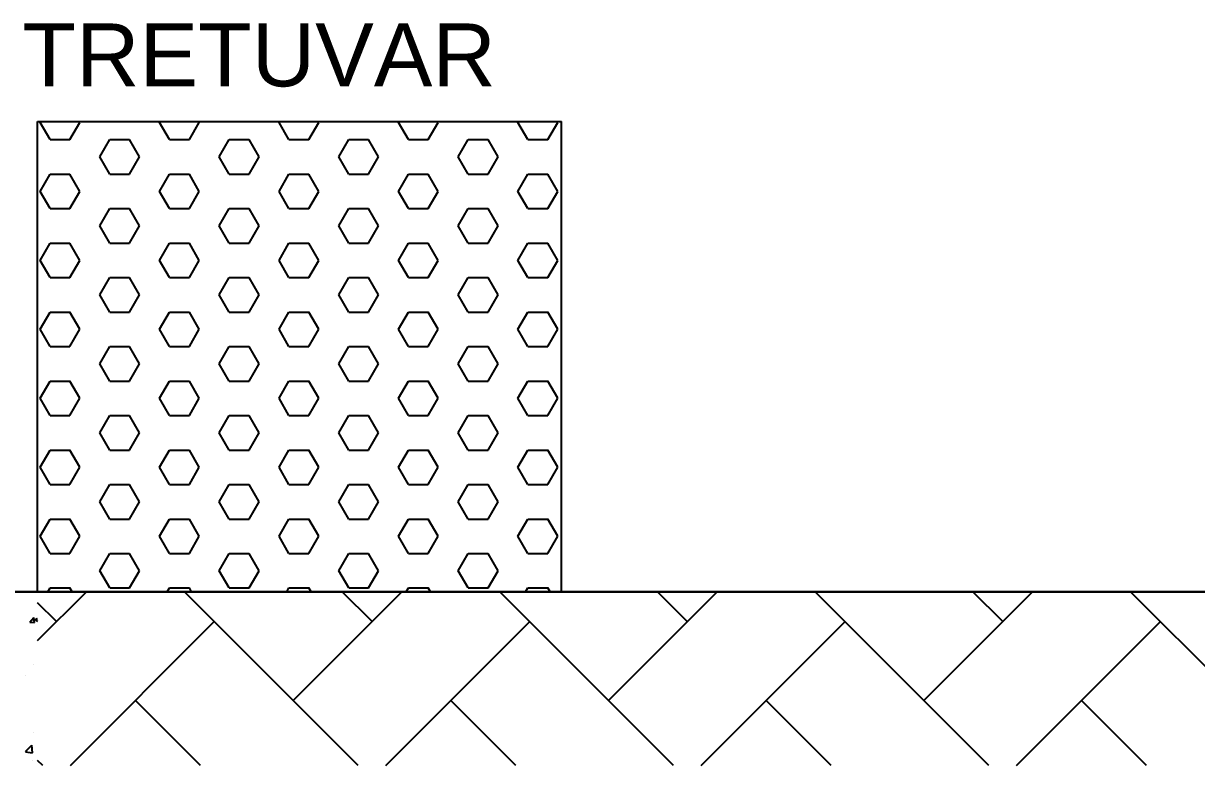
# Model space of a CAD drawing. Header units: centimetres. Extents: x 14449 to 53524, y -19051 to -10746.
# Drawn here: x 23988.1 to 24145.6, y -17725.7 to -17626.1 of the extents above; entities that cross this region are included whole.
import ezdxf

# ---------------------------------------------------------------- set-up
doc = ezdxf.new("R2010")
doc.units = ezdxf.units.CM
doc.styles.get("Standard").update_dxf_attribs({"font": 'arial.ttf'})

msp = doc.modelspace()

# ---------------------------------------------------------------- linework, layer by layer
for p, q in [((23989.97, -17702.39), (23989.97, -17639.23)), ((23989.97, -17639.23), (24060.33, -17639.23)), ((23990.29, -17639.35), (23990.36, -17639.23)), ((23995.64, -17639.35), (23995.57, -17639.23)), ((24006.34, -17639.35), (24006.4, -17639.23)), ((24011.68, -17639.35), (24011.61, -17639.23)), ((24022.38, -17639.35), (24022.45, -17639.23)), ((24027.72, -17639.35), (24027.65, -17639.23)), ((24038.42, -17639.35), (24038.49, -17639.23)), ((24043.77, -17639.35), (24043.7, -17639.23)), ((24054.46, -17639.35), (24054.53, -17639.23)), ((24059.81, -17639.35), (24059.74, -17639.23)), ((24060.33, -17702.39), (24060.33, -17639.23)), ((23991.63, -17641.67), (23990.29, -17639.35)), ((23994.3, -17641.67), (23995.64, -17639.35)), ((24007.67, -17641.67), (24006.34, -17639.35)), ((24010.35, -17641.67), (24011.68, -17639.35)), ((24023.71, -17641.67), (24022.38, -17639.35)), ((24026.39, -17641.67), (24027.72, -17639.35)), ((24039.76, -17641.67), (24038.42, -17639.35)), ((24042.43, -17641.67), (24043.77, -17639.35)), ((24055.8, -17641.67), (24054.46, -17639.35)), ((24058.47, -17641.67), (24059.81, -17639.35)), ((23991.63, -17641.67), (23994.3, -17641.67)), ((23998.31, -17643.98), (23999.65, -17641.67)), ((23999.65, -17641.67), (24002.32, -17641.67)), ((24003.66, -17643.98), (24002.32, -17641.67)), ((24007.67, -17641.67), (24010.35, -17641.67)), ((24014.36, -17643.98), (24015.69, -17641.67)), ((24015.69, -17641.67), (24018.37, -17641.67)), ((24019.7, -17643.98), (24018.37, -17641.67)), ((24023.71, -17641.67), (24026.39, -17641.67)), ((24030.4, -17643.98), (24031.74, -17641.67)), ((24031.74, -17641.67), (24034.41, -17641.67)), ((24035.75, -17643.98), (24034.41, -17641.67)), ((24039.76, -17641.67), (24042.43, -17641.67)), ((24046.44, -17643.98), (24047.78, -17641.67)), ((24047.78, -17641.67), (24050.45, -17641.67)), ((24051.79, -17643.98), (24050.45, -17641.67)), ((24055.8, -17641.67), (24058.47, -17641.67)), ((23999.65, -17646.3), (23998.31, -17643.98)), ((24002.32, -17646.3), (24003.66, -17643.98)), ((24015.69, -17646.3), (24014.36, -17643.98)), ((24018.37, -17646.3), (24019.7, -17643.98)), ((24031.74, -17646.3), (24030.4, -17643.98)), ((24034.41, -17646.3), (24035.75, -17643.98)), ((24047.78, -17646.3), (24046.44, -17643.98)), ((24050.45, -17646.3), (24051.79, -17643.98)), ((23990.29, -17648.62), (23991.63, -17646.3)), ((23991.63, -17646.3), (23994.3, -17646.3)), ((23995.64, -17648.62), (23994.3, -17646.3)), ((23999.65, -17646.3), (24002.32, -17646.3)), ((24006.34, -17648.62), (24007.67, -17646.3)), ((24007.67, -17646.3), (24010.35, -17646.3)), ((24011.68, -17648.62), (24010.35, -17646.3)), ((24015.69, -17646.3), (24018.37, -17646.3)), ((24022.38, -17648.62), (24023.71, -17646.3)), ((24023.71, -17646.3), (24026.39, -17646.3)), ((24027.72, -17648.62), (24026.39, -17646.3)), ((24031.74, -17646.3), (24034.41, -17646.3)), ((24038.42, -17648.62), (24039.76, -17646.3)), ((24039.76, -17646.3), (24042.43, -17646.3)), ((24043.77, -17648.62), (24042.43, -17646.3)), ((24047.78, -17646.3), (24050.45, -17646.3)), ((24054.46, -17648.62), (24055.8, -17646.3)), ((24055.8, -17646.3), (24058.47, -17646.3)), ((24059.81, -17648.62), (24058.47, -17646.3)), ((23991.63, -17650.93), (23990.29, -17648.62)), ((23994.3, -17650.93), (23995.64, -17648.62)), ((24007.67, -17650.93), (24006.34, -17648.62)), ((24010.35, -17650.93), (24011.68, -17648.62)), ((24023.71, -17650.93), (24022.38, -17648.62)), ((24026.39, -17650.93), (24027.72, -17648.62)), ((24039.76, -17650.93), (24038.42, -17648.62)), ((24042.43, -17650.93), (24043.77, -17648.62)), ((24055.8, -17650.93), (24054.46, -17648.62)), ((24058.47, -17650.93), (24059.81, -17648.62)), ((23991.63, -17650.93), (23994.3, -17650.93)), ((23998.31, -17653.25), (23999.65, -17650.93)), ((23999.65, -17650.93), (24002.32, -17650.93)), ((24003.66, -17653.25), (24002.32, -17650.93)), ((24007.67, -17650.93), (24010.35, -17650.93)), ((24014.36, -17653.25), (24015.69, -17650.93)), ((24015.69, -17650.93), (24018.37, -17650.93)), ((24019.7, -17653.25), (24018.37, -17650.93)), ((24023.71, -17650.93), (24026.39, -17650.93)), ((24030.4, -17653.25), (24031.74, -17650.93)), ((24031.74, -17650.93), (24034.41, -17650.93)), ((24035.75, -17653.25), (24034.41, -17650.93)), ((24039.76, -17650.93), (24042.43, -17650.93)), ((24046.44, -17653.25), (24047.78, -17650.93)), ((24047.78, -17650.93), (24050.45, -17650.93)), ((24051.79, -17653.25), (24050.45, -17650.93)), ((24055.8, -17650.93), (24058.47, -17650.93)), ((23999.65, -17655.56), (23998.31, -17653.25)), ((24002.32, -17655.56), (24003.66, -17653.25)), ((24015.69, -17655.56), (24014.36, -17653.25)), ((24018.37, -17655.56), (24019.7, -17653.25)), ((24031.74, -17655.56), (24030.4, -17653.25)), ((24034.41, -17655.56), (24035.75, -17653.25)), ((24047.78, -17655.56), (24046.44, -17653.25)), ((24050.45, -17655.56), (24051.79, -17653.25)), ((23990.29, -17657.88), (23991.63, -17655.56)), ((23991.63, -17655.56), (23994.3, -17655.56)), ((23995.64, -17657.88), (23994.3, -17655.56)), ((23999.65, -17655.56), (24002.32, -17655.56)), ((24006.34, -17657.88), (24007.67, -17655.56)), ((24007.67, -17655.56), (24010.35, -17655.56)), ((24011.68, -17657.88), (24010.35, -17655.56)), ((24015.69, -17655.56), (24018.37, -17655.56)), ((24022.38, -17657.88), (24023.71, -17655.56)), ((24023.71, -17655.56), (24026.39, -17655.56)), ((24027.72, -17657.88), (24026.39, -17655.56)), ((24031.74, -17655.56), (24034.41, -17655.56)), ((24038.42, -17657.88), (24039.76, -17655.56)), ((24039.76, -17655.56), (24042.43, -17655.56)), ((24043.77, -17657.88), (24042.43, -17655.56)), ((24047.78, -17655.56), (24050.45, -17655.56)), ((24054.46, -17657.88), (24055.8, -17655.56)), ((24055.8, -17655.56), (24058.47, -17655.56)), ((24059.81, -17657.88), (24058.47, -17655.56)), ((23991.63, -17660.19), (23990.29, -17657.88)), ((23994.3, -17660.19), (23995.64, -17657.88)), ((24007.67, -17660.19), (24006.34, -17657.88)), ((24010.35, -17660.19), (24011.68, -17657.88)), ((24023.71, -17660.19), (24022.38, -17657.88)), ((24026.39, -17660.19), (24027.72, -17657.88)), ((24039.76, -17660.19), (24038.42, -17657.88)), ((24042.43, -17660.19), (24043.77, -17657.88)), ((24055.8, -17660.19), (24054.46, -17657.88)), ((24058.47, -17660.19), (24059.81, -17657.88)), ((23991.63, -17660.19), (23994.3, -17660.19)), ((23998.31, -17662.51), (23999.65, -17660.19)), ((23999.65, -17660.19), (24002.32, -17660.19)), ((24003.66, -17662.51), (24002.32, -17660.19)), ((24007.67, -17660.19), (24010.35, -17660.19)), ((24014.36, -17662.51), (24015.69, -17660.19)), ((24015.69, -17660.19), (24018.37, -17660.19)), ((24019.7, -17662.51), (24018.37, -17660.19)), ((24023.71, -17660.19), (24026.39, -17660.19)), ((24030.4, -17662.51), (24031.74, -17660.19)), ((24031.74, -17660.19), (24034.41, -17660.19)), ((24035.75, -17662.51), (24034.41, -17660.19)), ((24039.76, -17660.19), (24042.43, -17660.19)), ((24046.44, -17662.51), (24047.78, -17660.19)), ((24047.78, -17660.19), (24050.45, -17660.19)), ((24051.79, -17662.51), (24050.45, -17660.19)), ((24055.8, -17660.19), (24058.47, -17660.19)), ((23999.65, -17664.82), (23998.31, -17662.51)), ((24002.32, -17664.82), (24003.66, -17662.51)), ((24015.69, -17664.82), (24014.36, -17662.51)), ((24018.37, -17664.82), (24019.7, -17662.51)), ((24031.74, -17664.82), (24030.4, -17662.51)), ((24034.41, -17664.82), (24035.75, -17662.51)), ((24047.78, -17664.82), (24046.44, -17662.51)), ((24050.45, -17664.82), (24051.79, -17662.51)), ((23990.29, -17667.14), (23991.63, -17664.82)), ((23991.63, -17664.82), (23994.3, -17664.82)), ((23995.64, -17667.14), (23994.3, -17664.82)), ((23999.65, -17664.82), (24002.32, -17664.82)), ((24006.34, -17667.14), (24007.67, -17664.82)), ((24007.67, -17664.82), (24010.35, -17664.82)), ((24011.68, -17667.14), (24010.35, -17664.82)), ((24015.69, -17664.82), (24018.37, -17664.82)), ((24022.38, -17667.14), (24023.71, -17664.82)), ((24023.71, -17664.82), (24026.39, -17664.82)), ((24027.72, -17667.14), (24026.39, -17664.82)), ((24031.74, -17664.82), (24034.41, -17664.82)), ((24038.42, -17667.14), (24039.76, -17664.82)), ((24039.76, -17664.82), (24042.43, -17664.82)), ((24043.77, -17667.14), (24042.43, -17664.82)), ((24047.78, -17664.82), (24050.45, -17664.82)), ((24054.46, -17667.14), (24055.8, -17664.82)), ((24055.8, -17664.82), (24058.47, -17664.82)), ((24059.81, -17667.14), (24058.47, -17664.82)), ((23991.63, -17669.45), (23990.29, -17667.14)), ((23994.3, -17669.45), (23995.64, -17667.14)), ((24007.67, -17669.45), (24006.34, -17667.14)), ((24010.35, -17669.45), (24011.68, -17667.14)), ((24023.71, -17669.45), (24022.38, -17667.14)), ((24026.39, -17669.45), (24027.72, -17667.14)), ((24039.76, -17669.45), (24038.42, -17667.14)), ((24042.43, -17669.45), (24043.77, -17667.14)), ((24055.8, -17669.45), (24054.46, -17667.14)), ((24058.47, -17669.45), (24059.81, -17667.14)), ((23991.63, -17669.45), (23994.3, -17669.45)), ((23998.31, -17671.77), (23999.65, -17669.45)), ((23999.65, -17669.45), (24002.32, -17669.45)), ((24003.66, -17671.77), (24002.32, -17669.45)), ((24007.67, -17669.45), (24010.35, -17669.45)), ((24014.36, -17671.77), (24015.69, -17669.45)), ((24015.69, -17669.45), (24018.37, -17669.45)), ((24019.7, -17671.77), (24018.37, -17669.45)), ((24023.71, -17669.45), (24026.39, -17669.45)), ((24030.4, -17671.77), (24031.74, -17669.45)), ((24031.74, -17669.45), (24034.41, -17669.45)), ((24035.75, -17671.77), (24034.41, -17669.45)), ((24039.76, -17669.45), (24042.43, -17669.45)), ((24046.44, -17671.77), (24047.78, -17669.45)), ((24047.78, -17669.45), (24050.45, -17669.45)), ((24051.79, -17671.77), (24050.45, -17669.45)), ((24055.8, -17669.45), (24058.47, -17669.45)), ((23999.65, -17674.09), (23998.31, -17671.77)), ((24002.32, -17674.09), (24003.66, -17671.77)), ((24015.69, -17674.09), (24014.36, -17671.77)), ((24018.37, -17674.09), (24019.7, -17671.77)), ((24031.74, -17674.09), (24030.4, -17671.77)), ((24034.41, -17674.09), (24035.75, -17671.77)), ((24047.78, -17674.09), (24046.44, -17671.77)), ((24050.45, -17674.09), (24051.79, -17671.77)), ((23990.29, -17676.4), (23991.63, -17674.09)), ((23991.63, -17674.09), (23994.3, -17674.09)), ((23995.64, -17676.4), (23994.3, -17674.09)), ((23999.65, -17674.09), (24002.32, -17674.09)), ((24006.34, -17676.4), (24007.67, -17674.09)), ((24007.67, -17674.09), (24010.35, -17674.09)), ((24011.68, -17676.4), (24010.35, -17674.09)), ((24015.69, -17674.09), (24018.37, -17674.09)), ((24022.38, -17676.4), (24023.71, -17674.09)), ((24023.71, -17674.09), (24026.39, -17674.09)), ((24027.72, -17676.4), (24026.39, -17674.09)), ((24031.74, -17674.09), (24034.41, -17674.09)), ((24038.42, -17676.4), (24039.76, -17674.09)), ((24039.76, -17674.09), (24042.43, -17674.09)), ((24043.77, -17676.4), (24042.43, -17674.09)), ((24047.78, -17674.09), (24050.45, -17674.09)), ((24054.46, -17676.4), (24055.8, -17674.09)), ((24055.8, -17674.09), (24058.47, -17674.09)), ((24059.81, -17676.4), (24058.47, -17674.09)), ((23991.63, -17678.72), (23990.29, -17676.4)), ((23994.3, -17678.72), (23995.64, -17676.4)), ((24007.67, -17678.72), (24006.34, -17676.4)), ((24010.35, -17678.72), (24011.68, -17676.4)), ((24023.71, -17678.72), (24022.38, -17676.4)), ((24026.39, -17678.72), (24027.72, -17676.4)), ((24039.76, -17678.72), (24038.42, -17676.4)), ((24042.43, -17678.72), (24043.77, -17676.4)), ((24055.8, -17678.72), (24054.46, -17676.4)), ((24058.47, -17678.72), (24059.81, -17676.4)), ((23991.63, -17678.72), (23994.3, -17678.72)), ((23998.31, -17681.03), (23999.65, -17678.72)), ((23999.65, -17678.72), (24002.32, -17678.72)), ((24003.66, -17681.03), (24002.32, -17678.72)), ((24007.67, -17678.72), (24010.35, -17678.72)), ((24014.36, -17681.03), (24015.69, -17678.72)), ((24015.69, -17678.72), (24018.37, -17678.72)), ((24019.7, -17681.03), (24018.37, -17678.72)), ((24023.71, -17678.72), (24026.39, -17678.72)), ((24030.4, -17681.03), (24031.74, -17678.72)), ((24031.74, -17678.72), (24034.41, -17678.72)), ((24035.75, -17681.03), (24034.41, -17678.72)), ((24039.76, -17678.72), (24042.43, -17678.72)), ((24046.44, -17681.03), (24047.78, -17678.72)), ((24047.78, -17678.72), (24050.45, -17678.72)), ((24051.79, -17681.03), (24050.45, -17678.72)), ((24055.8, -17678.72), (24058.47, -17678.72)), ((23999.65, -17683.35), (23998.31, -17681.03)), ((24002.32, -17683.35), (24003.66, -17681.03)), ((24015.69, -17683.35), (24014.36, -17681.03)), ((24018.37, -17683.35), (24019.7, -17681.03)), ((24031.74, -17683.35), (24030.4, -17681.03)), ((24034.41, -17683.35), (24035.75, -17681.03)), ((24047.78, -17683.35), (24046.44, -17681.03)), ((24050.45, -17683.35), (24051.79, -17681.03)), ((23990.29, -17685.66), (23991.63, -17683.35)), ((23991.63, -17683.35), (23994.3, -17683.35)), ((23995.64, -17685.66), (23994.3, -17683.35)), ((23999.65, -17683.35), (24002.32, -17683.35)), ((24006.34, -17685.66), (24007.67, -17683.35)), ((24007.67, -17683.35), (24010.35, -17683.35)), ((24011.68, -17685.66), (24010.35, -17683.35)), ((24015.69, -17683.35), (24018.37, -17683.35)), ((24022.38, -17685.66), (24023.71, -17683.35)), ((24023.71, -17683.35), (24026.39, -17683.35)), ((24027.72, -17685.66), (24026.39, -17683.35)), ((24031.74, -17683.35), (24034.41, -17683.35)), ((24038.42, -17685.66), (24039.76, -17683.35)), ((24039.76, -17683.35), (24042.43, -17683.35)), ((24043.77, -17685.66), (24042.43, -17683.35)), ((24047.78, -17683.35), (24050.45, -17683.35)), ((24054.46, -17685.66), (24055.8, -17683.35)), ((24055.8, -17683.35), (24058.47, -17683.35)), ((24059.81, -17685.66), (24058.47, -17683.35)), ((23991.63, -17687.98), (23990.29, -17685.66)), ((23994.3, -17687.98), (23995.64, -17685.66)), ((24007.67, -17687.98), (24006.34, -17685.66)), ((24010.35, -17687.98), (24011.68, -17685.66)), ((24023.71, -17687.98), (24022.38, -17685.66)), ((24026.39, -17687.98), (24027.72, -17685.66)), ((24039.76, -17687.98), (24038.42, -17685.66)), ((24042.43, -17687.98), (24043.77, -17685.66)), ((24055.8, -17687.98), (24054.46, -17685.66)), ((24058.47, -17687.98), (24059.81, -17685.66)), ((23991.63, -17687.98), (23994.3, -17687.98)), ((23998.31, -17690.29), (23999.65, -17687.98)), ((23999.65, -17687.98), (24002.32, -17687.98)), ((24003.66, -17690.29), (24002.32, -17687.98)), ((24007.67, -17687.98), (24010.35, -17687.98)), ((24014.36, -17690.29), (24015.69, -17687.98)), ((24015.69, -17687.98), (24018.37, -17687.98)), ((24019.7, -17690.29), (24018.37, -17687.98)), ((24023.71, -17687.98), (24026.39, -17687.98)), ((24030.4, -17690.29), (24031.74, -17687.98)), ((24031.74, -17687.98), (24034.41, -17687.98)), ((24035.75, -17690.29), (24034.41, -17687.98)), ((24039.76, -17687.98), (24042.43, -17687.98)), ((24046.44, -17690.29), (24047.78, -17687.98)), ((24047.78, -17687.98), (24050.45, -17687.98)), ((24051.79, -17690.29), (24050.45, -17687.98)), ((24055.8, -17687.98), (24058.47, -17687.98)), ((23999.65, -17692.61), (23998.31, -17690.29)), ((24002.32, -17692.61), (24003.66, -17690.29)), ((24015.69, -17692.61), (24014.36, -17690.29)), ((24018.37, -17692.61), (24019.7, -17690.29)), ((24031.74, -17692.61), (24030.4, -17690.29)), ((24034.41, -17692.61), (24035.75, -17690.29)), ((24047.78, -17692.61), (24046.44, -17690.29)), ((24050.45, -17692.61), (24051.79, -17690.29)), ((23990.29, -17694.92), (23991.63, -17692.61)), ((23991.63, -17692.61), (23994.3, -17692.61)), ((23995.64, -17694.93), (23994.3, -17692.61)), ((23999.65, -17692.61), (24002.32, -17692.61)), ((24006.34, -17694.92), (24007.67, -17692.61)), ((24007.67, -17692.61), (24010.35, -17692.61)), ((24011.68, -17694.93), (24010.35, -17692.61)), ((24015.69, -17692.61), (24018.37, -17692.61)), ((24022.38, -17694.92), (24023.71, -17692.61)), ((24023.71, -17692.61), (24026.39, -17692.61)), ((24027.72, -17694.93), (24026.39, -17692.61)), ((24031.74, -17692.61), (24034.41, -17692.61)), ((24038.42, -17694.92), (24039.76, -17692.61)), ((24039.76, -17692.61), (24042.43, -17692.61)), ((24043.77, -17694.93), (24042.43, -17692.61)), ((24047.78, -17692.61), (24050.45, -17692.61)), ((24054.46, -17694.92), (24055.8, -17692.61)), ((24055.8, -17692.61), (24058.47, -17692.61)), ((24059.81, -17694.93), (24058.47, -17692.61)), ((23991.63, -17697.24), (23990.29, -17694.93)), ((23994.3, -17697.24), (23995.64, -17694.92)), ((24007.67, -17697.24), (24006.34, -17694.93)), ((24010.35, -17697.24), (24011.68, -17694.92)), ((24023.71, -17697.24), (24022.38, -17694.93)), ((24026.39, -17697.24), (24027.72, -17694.92)), ((24039.76, -17697.24), (24038.42, -17694.93)), ((24042.43, -17697.24), (24043.77, -17694.92)), ((24055.8, -17697.24), (24054.46, -17694.93)), ((24058.47, -17697.24), (24059.81, -17694.92)), ((23991.63, -17697.24), (23994.3, -17697.24)), ((23998.31, -17699.56), (23999.65, -17697.24)), ((23999.65, -17697.24), (24002.32, -17697.24)), ((24003.66, -17699.56), (24002.32, -17697.24)), ((24007.67, -17697.24), (24010.35, -17697.24)), ((24014.36, -17699.56), (24015.69, -17697.24)), ((24015.69, -17697.24), (24018.37, -17697.24)), ((24019.7, -17699.56), (24018.37, -17697.24)), ((24023.71, -17697.24), (24026.39, -17697.24)), ((24030.4, -17699.56), (24031.74, -17697.24)), ((24031.74, -17697.24), (24034.41, -17697.24)), ((24035.75, -17699.56), (24034.41, -17697.24)), ((24039.76, -17697.24), (24042.43, -17697.24)), ((24046.44, -17699.56), (24047.78, -17697.24)), ((24047.78, -17697.24), (24050.45, -17697.24)), ((24051.79, -17699.56), (24050.45, -17697.24)), ((24055.8, -17697.24), (24058.47, -17697.24)), ((23999.65, -17701.87), (23998.31, -17699.56)), ((24002.32, -17701.87), (24003.66, -17699.56)), ((24015.69, -17701.87), (24014.36, -17699.56)), ((24018.37, -17701.87), (24019.7, -17699.56)), ((24031.74, -17701.87), (24030.4, -17699.56)), ((24034.41, -17701.87), (24035.75, -17699.56)), ((24047.78, -17701.87), (24046.44, -17699.56)), ((24050.45, -17701.87), (24051.79, -17699.56)), ((23991.33, -17702.39), (23991.63, -17701.87)), ((23991.63, -17701.87), (23994.3, -17701.87)), ((23994.6, -17702.39), (23994.3, -17701.87)), ((23999.65, -17701.87), (24002.32, -17701.87)), ((24007.37, -17702.39), (24007.67, -17701.87)), ((24007.67, -17701.87), (24010.35, -17701.87)), ((24010.65, -17702.39), (24010.35, -17701.87)), ((24015.69, -17701.87), (24018.37, -17701.87)), ((24023.41, -17702.39), (24023.71, -17701.87)), ((24023.71, -17701.87), (24026.39, -17701.87)), ((24026.69, -17702.39), (24026.39, -17701.87)), ((24031.74, -17701.87), (24034.41, -17701.87)), ((24039.46, -17702.39), (24039.76, -17701.87)), ((24039.76, -17701.87), (24042.43, -17701.87)), ((24042.73, -17702.39), (24042.43, -17701.87)), ((24047.78, -17701.87), (24050.45, -17701.87)), ((24055.5, -17702.39), (24055.8, -17701.87)), ((24055.8, -17701.87), (24058.47, -17701.87)), ((24058.77, -17702.39), (24058.47, -17701.87)), ((25482.88, -17702.39), (23871.35, -17702.39)), ((23871.35, -17702.39), (24386.69, -17702.39)), ((23989.97, -17708.94), (23996.52, -17702.39)), ((24033.01, -17725.71), (24009.69, -17702.39)), ((24024.28, -17716.98), (24038.87, -17702.39)), ((24034.87, -17706.39), (24030.86, -17702.39)), ((24075.35, -17725.71), (24052.04, -17702.39)), ((24066.63, -17716.98), (24081.22, -17702.39)), ((24077.21, -17706.39), (24073.21, -17702.39)), ((24117.7, -17725.71), (24094.39, -17702.39)), ((24108.98, -17716.98), (24123.57, -17702.39)), ((24119.56, -17706.39), (24115.56, -17702.39)), ((24160.05, -17725.71), (24136.73, -17702.39)), ((23992.52, -17706.39), (23989.97, -17703.85)), ((23988.92, -17706.46), (23989.56, -17706.51)), ((23988.93, -17706.46), (23989.44, -17705.84)), ((23989.57, -17706.52), (23989.44, -17705.85)), ((23989.61, -17706.11), (23989.97, -17705.97)), ((23989.61, -17706.11), (23989.97, -17706.36)), ((23989.87, -17705.78), (23989.87, -17705.78)), ((23994.38, -17725.71), (24013.69, -17706.39)), ((24036.73, -17725.71), (24056.04, -17706.39)), ((24079.07, -17725.71), (24098.39, -17706.39)), ((24121.42, -17725.71), (24140.74, -17706.39)), ((23989.39, -17712.1), (23989.39, -17712.1)), ((23988.3, -17713.68), (23988.3, -17713.68)), ((24011.83, -17725.71), (24003.1, -17716.98)), ((24054.18, -17725.71), (24045.45, -17716.98)), ((24096.53, -17725.71), (24087.8, -17716.98)), ((24138.88, -17725.71), (24130.15, -17716.98)), ((23989.42, -17721.23), (23989.42, -17721.23)), ((23988.33, -17723.84), (23989.17, -17722.97)), ((23988.34, -17723.85), (23989.29, -17723.99)), ((23989.29, -17723.99), (23989.17, -17722.97)), ((23989.29, -17725.09), (23989.29, -17725.09)), ((23990.66, -17725.71), (23989.97, -17725.02))]:
    msp.add_line(p, q)

# ---------------------------------------------------------------- texts
at = {"color": 3}
msp.add_text('TRETUVAR', height=8.446, dxfattribs=at).set_placement((23987.92, -17634.52))

doc.saveas('drawing.dxf')
